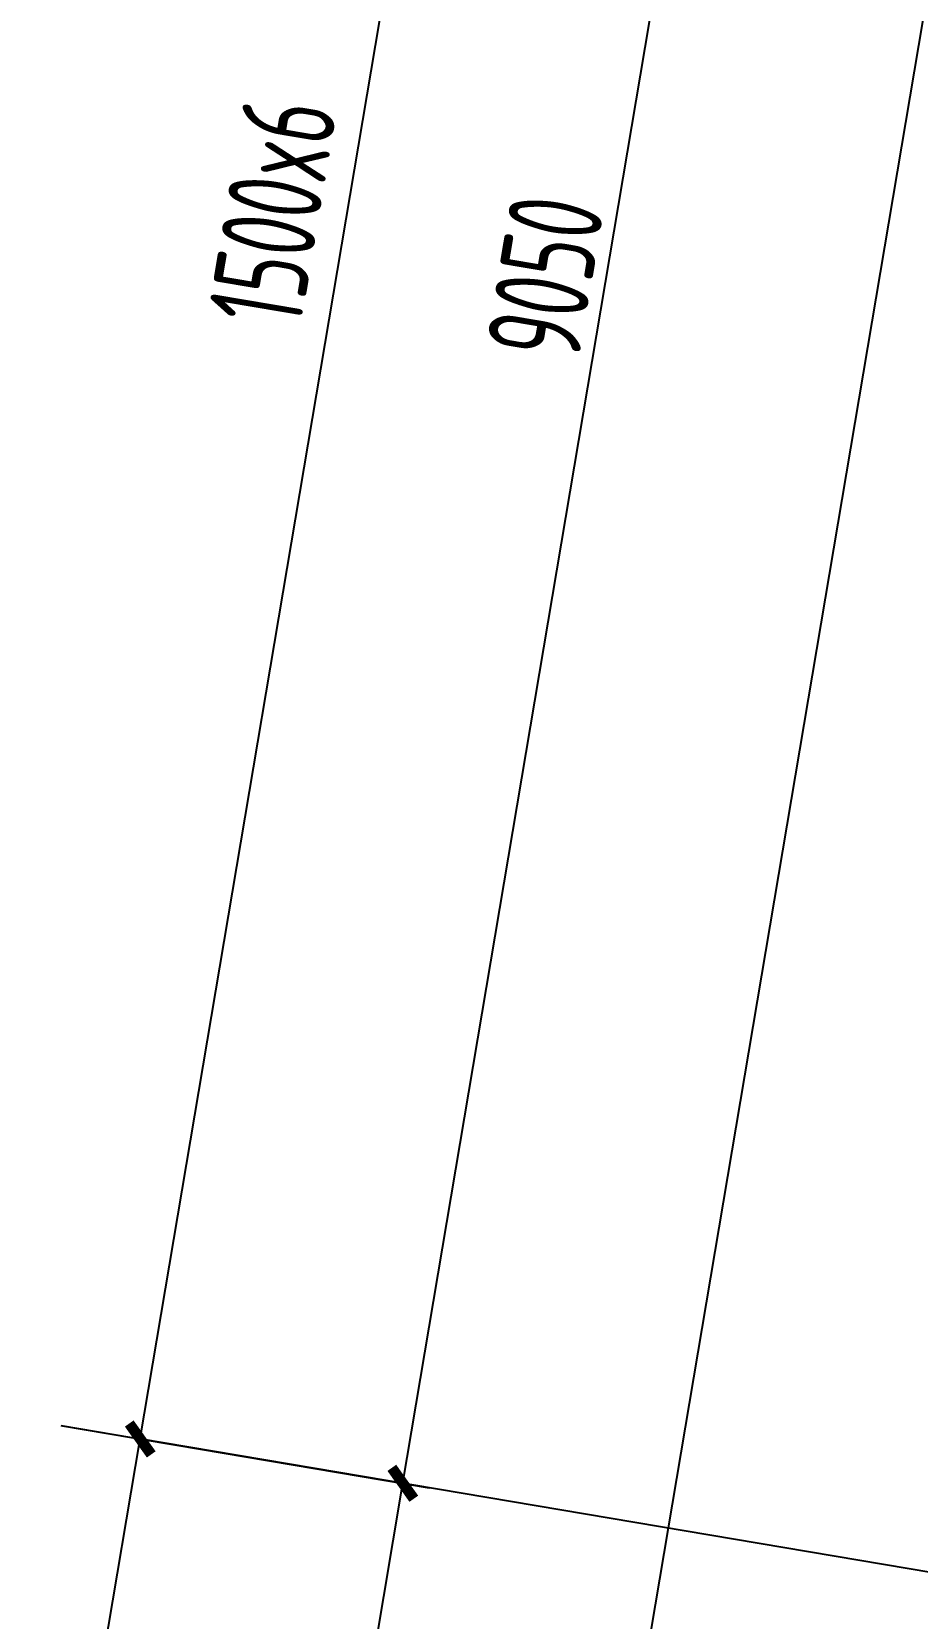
# Model space of a CAD drawing. Extents: x 12199666 to 24617114, y 1197707 to 2548648.
# Drawn here: x 12331276 to 12334578, y 1267829 to 1273745 of the extents above; entities that cross this region are included whole.
import ezdxf

# ---------------------------------------------------------------- set-up
doc = ezdxf.new("R2010")
doc.units = 0
doc.header["$LTSCALE"] = 10
doc.header["$MEASUREMENT"] = 0
for name, color, linetype in [('TX-GRID-T1$0$A-DIMS-100', 1, 'Continuous'), ('TX-GRID-T1$0$TX-GRID-T1$0$PUB_DIM', 3, 'Continuous'), ('TX-PLAN-T1-DI$0$A-DIMS-100', 1, 'Continuous'), ('TX-PLAN-T1-F11$0$A-FIRE', 1, 'Continuous')]:
    doc.layers.add(name, color=color, linetype=linetype)
doc.styles.add('TX-GRID-T1$0$XD2008', font='xd-hzs.shx', dxfattribs={"width": 0.7, "bigfont": 'xd-hztxt.shx'})
doc.styles.add('TX-PLAN-T1-DI$0$XD2008', font='xd-hzs.shx', dxfattribs={"width": 0.7, "bigfont": 'xd-hztxt.shx'})
doc.dimstyles.new('TX-GRID-T1$0$XD100$0', dxfattribs={"dimscale": 100, "dimtxt": 3.5, "dimasz": 1, "dimexe": 1, "dimexo": 2, "dimgap": 0.5, "dimtad": 1, "dimdec": 0, "dimdsep": 46, "dimtxsty": 'TX-GRID-T1$0$XD2008', "dimblk1": 'TX-GRID-T1$0$_ArchTick', "dimblk2": 'TX-GRID-T1$0$_ArchTick', "dimsah": 1, "dimcen": 2.5, "dimclrt": 4, "dimaunit": 1, "dimadec": 0, "dimazin": 0, "dimtfac": 1, "dimtdec": 0, "dimtix": 1, "dimtmove": 2, "dimatfit": 3, "dimfxl": 0, "dimtolj": 1, "dimtzin": 0, "dimarcsym": 0})
doc.dimstyles.new('TX-PLAN-T1-DI$0$XD100$0', dxfattribs={"dimscale": 100, "dimtxt": 3.5, "dimasz": 1, "dimexe": 1, "dimexo": 2, "dimgap": 0.5, "dimtad": 1, "dimdec": 0, "dimdsep": 46, "dimtxsty": 'TX-PLAN-T1-DI$0$XD2008', "dimblk1": 'TX-PLAN-T1-DI$0$_ArchTick', "dimblk2": 'TX-PLAN-T1-DI$0$_ArchTick', "dimsah": 1, "dimcen": 2.5, "dimclrt": 4, "dimaunit": 1, "dimadec": 0, "dimazin": 0, "dimtfac": 1, "dimtdec": 0, "dimtix": 1, "dimtmove": 2, "dimatfit": 3, "dimfxl": 0, "dimtolj": 1, "dimtzin": 0, "dimarcsym": 0})

# ---------------------------------------------------------------- blocks, each defined once
blk = doc.blocks.new('TX-GRID-T1$0$_ArchTick')
at = {"color": 0, "linetype": 'ByBlock', "const_width": 0.4}
blk.add_lwpolyline([(-0.5, -0.5), (0.5, 0.5)], dxfattribs=at)
blk = doc.blocks.new('*D28')
at = {"layer": 'TX-GRID-T1$0$A-DIMS-100', "color": 0, "lineweight": -2, "transparency": 16777216}
for p, q in [((12333484.3, 1284013.6), (12336343.9, 1283531.2)), ((12329557.5, 1243908), (12336245.3, 1283547.8)), ((12326796.5, 1244373.8), (12329656.1, 1243891.4))]:
    blk.add_line(p, q, dxfattribs=at)
at = {"layer": 'TX-GRID-T1$0$A-DIMS-100', "color": 0, "lineweight": -2, "transparency": 16777216, "xscale": 100, "yscale": 100, "zscale": 100}
for p, rotation in [((12336245.3, 1283547.8), 80.42361603490733), ((12329557.5, 1243908), 260.4236160349074)]:
    blk.add_blockref('TX-GRID-T1$0$_ArchTick', p, dxfattribs=dict(at, rotation=rotation))
at = {"layer": 'TX-GRID-T1$0$A-DIMS-100', "color": 4, "transparency": 16777216, "insert": (12332679.5, 1263765.4), "char_height": 350, "attachment_point": 5, "rotation": 80.42362, "style": 'TX-GRID-T1$0$XD2008'}
blk.add_mtext('\\A1;40200', dxfattribs=at)
blk = doc.blocks.new('*D32')
at = {"layer": 'TX-GRID-T1$0$A-DIMS-100', "color": 0, "lineweight": -2, "transparency": 16777216}
for p, q in [((12331390.9, 1268546.4), (12332757.9, 1268315.7)), ((12331162, 1259457.8), (12332659.3, 1268332.4)), ((12329893.6, 1259671.8), (12331260.6, 1259441.2))]:
    blk.add_line(p, q, dxfattribs=at)
at = {"layer": 'TX-GRID-T1$0$A-DIMS-100', "color": 0, "lineweight": -2, "transparency": 16777216, "xscale": 100, "yscale": 100, "zscale": 100}
for p, rotation in [((12332659.3, 1268332.4), 80.42361603490436), ((12331162, 1259457.8), 260.4236160349043)]:
    blk.add_blockref('TX-GRID-T1$0$_ArchTick', p, dxfattribs=dict(at, rotation=rotation))
at = {"layer": 'TX-GRID-T1$0$A-DIMS-100', "color": 4, "transparency": 16777216, "insert": (12331688.8, 1263932.5), "char_height": 350, "attachment_point": 5, "rotation": 80.42362, "style": 'TX-GRID-T1$0$XD2008'}
blk.add_mtext('\\A1;9000', dxfattribs=at)
blk = doc.blocks.new('*D33')
at = {"layer": 'TX-GRID-T1$0$A-DIMS-100', "color": 0, "lineweight": -2, "transparency": 16777216}
for p, q in [((12332896.4, 1277470.3), (12334263.5, 1277239.6)), ((12332659.3, 1268332.4), (12334164.9, 1277256.3)), ((12331390.9, 1268546.4), (12332757.9, 1268315.7))]:
    blk.add_line(p, q, dxfattribs=at)
at = {"layer": 'TX-GRID-T1$0$A-DIMS-100', "color": 0, "lineweight": -2, "transparency": 16777216, "xscale": 100, "yscale": 100, "zscale": 100}
for p, rotation in [((12334164.9, 1277256.3), 80.42361603489555), ((12332659.3, 1268332.4), 260.4236160348955)]:
    blk.add_blockref('TX-GRID-T1$0$_ArchTick', p, dxfattribs=dict(at, rotation=rotation))
at = {"layer": 'TX-GRID-T1$0$A-DIMS-100', "color": 4, "transparency": 16777216, "insert": (12333190.2, 1272831.7), "char_height": 350, "attachment_point": 5, "rotation": 80.42362, "style": 'TX-GRID-T1$0$XD2008'}
blk.add_mtext('\\A1;9050', dxfattribs=at)
blk = doc.blocks.new('TX-PLAN-T1-DI$0$_ArchTick')
at = {"color": 0, "linetype": 'ByBlock', "const_width": 0.4}
blk.add_lwpolyline([(-0.5, -0.5), (0.5, 0.5)], dxfattribs=at)
blk = doc.blocks.new('*D241')
at = {"layer": 'TX-PLAN-T1-DI$0$A-DIMS-100', "color": 0, "lineweight": -2, "transparency": 16777216}
for p, q in [((12332883.6, 1277433.6), (12333278.1, 1277367)), ((12331680.2, 1268497.6), (12333179.4, 1277383.7)), ((12331384.4, 1268547.5), (12331778.8, 1268480.9))]:
    blk.add_line(p, q, dxfattribs=at)
at = {"layer": 'TX-PLAN-T1-DI$0$A-DIMS-100', "color": 0, "lineweight": -2, "transparency": 16777216, "xscale": 100, "yscale": 100, "zscale": 100}
for p, rotation in [((12333179.4, 1277383.7), 80.42361000908934), ((12331680.2, 1268497.6), 260.4236100090893)]:
    blk.add_blockref('TX-PLAN-T1-DI$0$_ArchTick', p, dxfattribs=dict(at, rotation=rotation))
at = {"layer": 'TX-PLAN-T1-DI$0$A-DIMS-100', "color": 4, "transparency": 16777216, "insert": (12332173.9, 1273076.6), "char_height": 350, "attachment_point": 5, "rotation": 80.42361, "style": 'TX-PLAN-T1-DI$0$XD2008'}
blk.add_mtext('\\A1;1500x6', dxfattribs=at)
blk = doc.blocks.new('*D242')
at = {"layer": 'TX-PLAN-T1-DI$0$A-DIMS-100', "color": 0, "lineweight": -2, "transparency": 16777216}
for p, q in [((12331384.4, 1268547.5), (12331778.8, 1268480.9)), ((12330183, 1259623), (12331680.2, 1268497.6)), ((12329887.2, 1259672.9), (12330281.6, 1259606.3))]:
    blk.add_line(p, q, dxfattribs=at)
at = {"layer": 'TX-PLAN-T1-DI$0$A-DIMS-100', "color": 0, "lineweight": -2, "transparency": 16777216, "xscale": 100, "yscale": 100, "zscale": 100}
for p, rotation in [((12331680.2, 1268497.6), 80.42361661147342), ((12330183, 1259623), 260.4236166114734)]:
    blk.add_blockref('TX-PLAN-T1-DI$0$_ArchTick', p, dxfattribs=dict(at, rotation=rotation))
at = {"layer": 'TX-PLAN-T1-DI$0$A-DIMS-100', "color": 4, "transparency": 16777216, "insert": (12330676.6, 1264202), "char_height": 350, "attachment_point": 5, "rotation": 80.42362, "style": 'TX-PLAN-T1-DI$0$XD2008'}
blk.add_mtext('\\A1;1500x6', dxfattribs=at)
blk = doc.blocks.new('TX-GRID-T1')
at = {"layer": 'TX-GRID-T1$0$TX-GRID-T1$0$PUB_DIM'}
blk.add_line((12334636.1, 1267998.9), (12331677.9, 1268497.9), dxfattribs=at)
at = {"layer": 'TX-GRID-T1$0$A-DIMS-100'}
for p1, p2, distance, picture, middle in [((12326599.3, 1244407.1), (12333287.1, 1284046.9), -3000, '*D28', (12332679.5, 1263765.4)), ((12331193.6, 1268579.6), (12332699.2, 1277503.5), -1486.4, '*D33', (12333190.2, 1272831.7)), ((12329696.4, 1259705.1), (12331193.6, 1268579.6), -1486.4, '*D32', (12331688.8, 1263932.5))]:
    dim = blk.add_aligned_dim(p1=p1, p2=p2, distance=distance, dimstyle='TX-GRID-T1$0$XD100$0', dxfattribs=at)
    dim.commit()
    dim.dimension.update_dxf_attribs({"geometry": picture, "text_midpoint": middle})
blk = doc.blocks.new('TX-PLAN-T1-DI')
at = {"layer": 'TX-PLAN-T1-DI$0$A-DIMS-100'}
for base, p1, p2, angle, picture, middle in [((12333179.4, 1277383.7), (12331187.2, 1268580.7), (12332686.4, 1277466.8), 80.42361, '*D241', (12332173.9, 1273076.6)), ((12331680.2, 1268497.6), (12329689.9, 1259706.2), (12331187.2, 1268580.7), 80.42362, '*D242', (12330676.6, 1264202))]:
    dim = blk.add_linear_dim(base=base, p1=p1, p2=p2, angle=angle, text='1500x6', dimstyle='TX-PLAN-T1-DI$0$XD100$0', dxfattribs=at)
    dim.commit()
    dim.dimension.update_dxf_attribs({"geometry": picture, "text_midpoint": middle, "dimtype": 129})
blk = doc.blocks.new('TX-PLAN-T1-F11')
at = {"layer": 'TX-PLAN-T1-F11$0$A-FIRE'}
blk.add_blockref('TX-PLAN-T1-DI', (0, 0.1), dxfattribs=at)

msp = doc.modelspace()

# ---------------------------------------------------------------- block references
for name in ['TX-PLAN-T1-F11', 'TX-GRID-T1']:
    msp.add_blockref(name, (0, 0))

doc.saveas('drawing.dxf')
